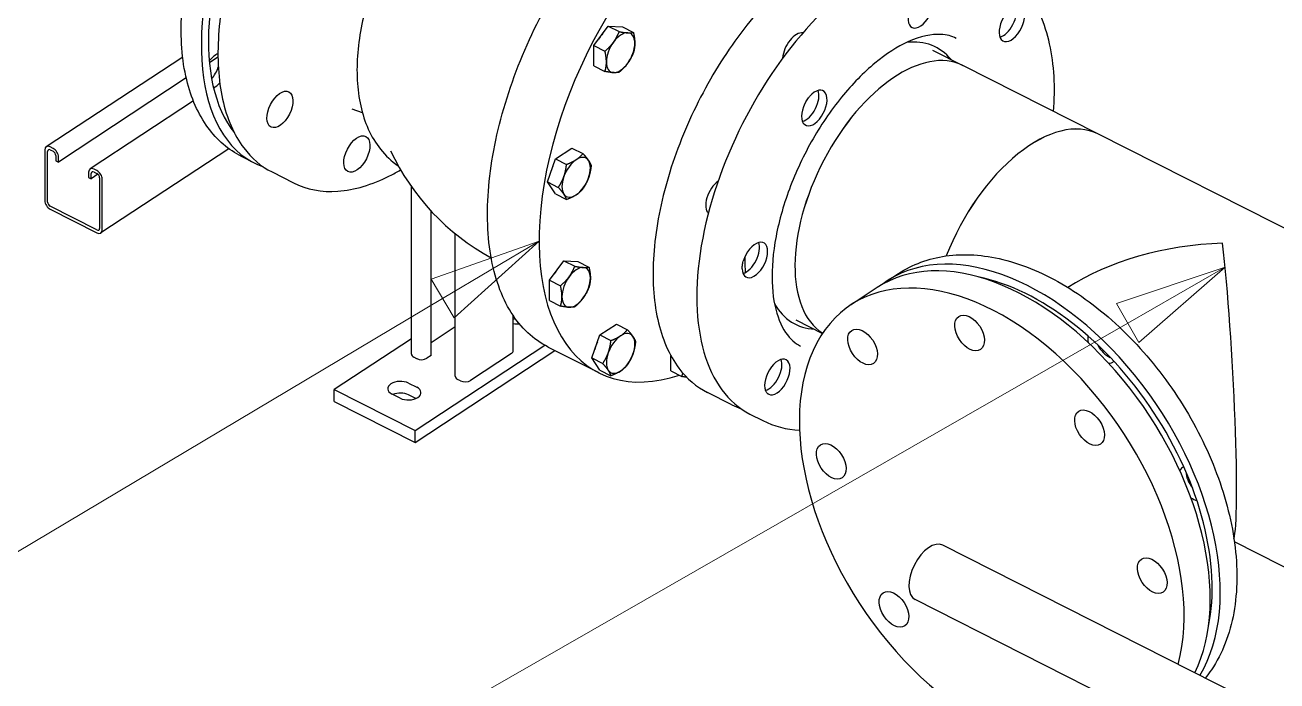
# Model space of a CAD drawing. Header units: millimetres. Extents: x 0 to 14850, y -38768 to 10500.
# Drawn here: x 7987 to 8684, y 3053 to 3418 of the extents above; entities that cross this region are included whole.
import ezdxf

# ---------------------------------------------------------------- set-up
doc = ezdxf.new("R2010")
doc.units = ezdxf.units.MM
doc.header["$LTSCALE"] = 25
doc.layers.add('Symbol', color=7, linetype='Continuous', lineweight=18)
doc.layers.add('Visible', color=7, linetype='Continuous', lineweight=25)

# ---------------------------------------------------------------- blocks, each defined once
blk = doc.blocks.new('Balloon15')
at = {"layer": 'Symbol'}
for p, q in [((346.224, 131.337), (343.806, 130.528)), ((344.055, 130.094), (346.224, 131.337)), ((344.303, 129.66), (346.224, 131.337)), ((343.806, 130.528), (344.303, 129.66)), ((344.055, 130.094), (306.751, 108.716))]:
    blk.add_line(p, q, dxfattribs=at)
at = {"layer": 'Symbol', "flags": 128}
blk.add_lwpolyline([(344.303, 129.66), (346.224, 131.337), (343.806, 130.528), (344.303, 129.66)], dxfattribs=at)
at = {"layer": 'Symbol'}
blk.add_solid([(344.303, 129.66), (346.224, 131.337), (343.806, 130.528), (344.303, 129.66)], dxfattribs=at)
blk = doc.blocks.new('Balloon16')
at = {"layer": 'Symbol'}
for p, q in [((330.941, 131.92), (328.537, 131.072)), ((328.792, 130.642), (330.941, 131.92)), ((329.048, 130.212), (330.941, 131.92)), ((328.537, 131.072), (329.048, 130.212)), ((328.792, 130.642), (292.029, 108.767))]:
    blk.add_line(p, q, dxfattribs=at)
at = {"layer": 'Symbol', "flags": 128}
blk.add_lwpolyline([(329.048, 130.212), (330.941, 131.92), (328.537, 131.072), (329.048, 130.212)], dxfattribs=at)
at = {"layer": 'Symbol'}
blk.add_solid([(329.048, 130.212), (330.941, 131.92), (328.537, 131.072), (329.048, 130.212)], dxfattribs=at)

msp = doc.modelspace()

# ---------------------------------------------------------------- linework, layer by layer
at = {"layer": 'Visible'}
for p, q in [((8304.1, 3406.82), (8312.02, 3417.68)), ((8312.02, 3417.68), (8319.93, 3417.23)), ((8312.02, 3417.68), (8318.13, 3414.59)), ((8319.93, 3417.23), (8326.04, 3414.14)), ((8304.1, 3395.5), (8304.1, 3406.82)), ((8304.1, 3406.82), (8310.21, 3403.72)), ((8492.59, 3404.28), (8509.5, 3395.72)), ((8075.06, 3400.47), (7999.12, 3350.48)), ((8094.72, 3400.43), (8089.96, 3397.29)), ((8304.1, 3395.5), (8310.21, 3392.41)), ((8584.69, 3357.65), (8509.51, 3395.71)), ((8077.06, 3388.8), (8005.91, 3341.96)), ((8081.02, 3376.03), (8023.48, 3338.15)), ((8175.16, 3369.43), (8169.47, 3371.49)), ((8799.72, 3248.78), (8584.69, 3357.65)), ((7998.31, 3348.66), (7998.31, 3320.49)), ((7999.82, 3319.73), (7999.82, 3347.9)), ((8002.9, 3349.6), (8001.32, 3350.4)), ((8001.32, 3348.77), (8002.9, 3347.97)), ((8100.74, 3349.42), (8029.46, 3302.49)), ((8282.7, 3343.8), (8291.84, 3349.81)), ((8291.84, 3349.81), (8297.95, 3346.72)), ((8004.4, 3345.58), (8004.4, 3342.72)), ((8004.4, 3342.72), (8005.91, 3341.96)), ((8005.91, 3341.96), (8005.91, 3344.82)), ((8115.03, 3341.4), (8107.89, 3345.01)), ((8278.13, 3330.99), (8282.7, 3343.8)), ((8282.7, 3343.8), (8288.81, 3340.7)), ((8022.67, 3336.33), (8022.67, 3333.47)), ((8022.67, 3333.47), (8024.18, 3332.71)), ((8024.18, 3332.71), (8024.18, 3335.57)), ((8027.9, 3335.16), (8024.18, 3332.71)), ((8027.26, 3337.27), (8025.68, 3338.07)), ((8025.68, 3336.44), (8027.26, 3335.64)), ((8028.76, 3333.24), (8028.76, 3305.07)), ((8030.27, 3304.31), (8030.27, 3332.48)), ((8124.81, 3336.45), (8136.83, 3330.36)), ((8202.47, 3235.05), (8202.47, 3328.15)), ((8282.7, 3324.2), (8278.13, 3330.99)), ((8278.13, 3330.99), (8284.25, 3327.9)), ((8282.7, 3324.2), (8288.81, 3321.11)), ((8027.26, 3304.2), (8001.32, 3317.34)), ((8001.32, 3315.7), (8027.26, 3302.57)), ((8213.36, 3234.25), (8213.36, 3314.7)), ((8226.83, 3222.72), (8226.83, 3302.09)), ((8279.36, 3276.17), (8287.27, 3287.03)), ((8287.27, 3287.03), (8293.38, 3283.94)), ((8287.27, 3287.03), (8295.18, 3286.59)), ((8295.18, 3286.59), (8301.29, 3283.49)), ((8467.37, 3275.76), (8473.64, 3279.88)), ((8279.36, 3276.17), (8285.47, 3273.07)), ((8279.36, 3264.85), (8279.36, 3276.17)), ((8461.77, 3272.07), (8447.26, 3262.52)), ((8279.36, 3264.85), (8285.47, 3261.76)), ((8259.16, 3236.89), (8259.16, 3256.49)), ((8226.83, 3250.2), (8213.36, 3241.34)), ((8259.84, 3254.68), (8259.16, 3254.23)), ((8307.45, 3245.73), (8316.58, 3251.74)), ((8316.58, 3251.74), (8322.69, 3248.65)), ((8416.56, 3254.13), (8431.42, 3246.61)), ((8202.47, 3243.58), (8159.47, 3215.27)), ((8302.88, 3232.92), (8307.45, 3245.73)), ((8307.45, 3245.73), (8313.56, 3242.63)), ((8204.58, 3192.43), (8276.76, 3239.95)), ((8204.58, 3185.9), (8282.32, 3237.08)), ((8258.16, 3235.37), (8235.42, 3220.39)), ((8278.55, 3238.99), (8306.74, 3224.72)), ((8205.41, 3232.51), (8203.83, 3233.31)), ((8213.36, 3234.25), (8211.06, 3232.73)), ((8302.88, 3232.92), (8308.99, 3229.83)), ((8307.45, 3226.13), (8302.88, 3232.92)), ((8346.96, 3225.65), (8346.96, 3234.14)), ((8229.77, 3220.18), (8228.19, 3220.98)), ((8307.45, 3226.13), (8313.56, 3223.04)), ((8346.96, 3225.65), (8353.07, 3222.55)), ((8159.47, 3215.27), (8204.58, 3192.43)), ((8159.47, 3208.74), (8159.47, 3215.27)), ((8200.87, 3218.88), (8205.38, 3216.6)), ((8159.47, 3208.74), (8204.58, 3185.9)), ((8196.15, 3210.52), (8191.64, 3212.8)), ((8204.91, 3210.3), (8200.87, 3212.35)), ((8380.81, 3206.83), (8367.28, 3213.68)), ((8390.96, 3201.69), (8398.1, 3198.08)), ((8204.58, 3185.9), (8204.58, 3192.43)), ((8723.69, 3098.63), (8660.73, 3130.51)), ((8876.14, 2937.42), (8498.39, 3128.68)), ((8838.8, 2918.21), (8483.03, 3098.34))]:
    msp.add_line(p, q, dxfattribs=at)
msp.add_arc((8308.72, 3403.06), 130, 204.92748, 241.58294, dxfattribs=at)
for centre, major_axis, ratio, start_param, end_param in [((8179.4, 3468.53), (-64.37, -127.13), 0.538347, 3.444438, 6.354196), ((8179.4, 3468.53), (-61.66, -121.78), 0.538347, 3.382511, 6.042267), ((8379.02, 3367.46), (-72.27, -142.75), 0.538347, 3.691589, 6.775416), ((8455.33, 3328.83), (64.37, 127.13), 0.538347, 0, 3.141593), ((8486.06, 3426.54), (4.86, 9.59), 0.538347, 0.795037, 6.627246), ((8536.78, 3418.97), (-4.86, -9.59), 0.538347, 3.151232, 8.983441), ((8532.27, 3421.25), (4.86, 9.59), 0.538347, 3.59369, 5.831088), ((8311.41, 3406.67), (4.97, 9.81), 0.538347, 1.087699, 1.468982), ((8318.93, 3402.87), (5.42, 10.71), 0.538347, 0.231143, 1.278341), ((8318.93, 3402.87), (5.42, 10.71), 0.538347, 5.467131, 6.514328), ((8416.4, 3403.79), (4.97, 9.81), 0.538347, 0.161869, 2.241336), ((8455.33, 3328.83), (39.07, 77.17), 0.538347, 6.049555, 6.622928), ((8093.16, 3392.65), (4.86, 9.59), 0.538347, 0.534052, 1.237322), ((8318.93, 3402.87), (-5.42, -10.71), 0.538347, 4.419933, 5.467131), ((8318.93, 3402.87), (5.42, 10.71), 0.538347, 4.419933, 5.467131), ((8471.49, 3320.64), (38.01, 75.08), 0.538347, 6.283059, 9.373989), ((8471.5, 3320.64), (38.01, 75.08), 0.538347, 0, 3.090678), ((8318.93, 3402.87), (-5.42, -10.71), 0.538347, 5.467131, 6.514328), ((8318.93, 3402.87), (-5.42, -10.71), 0.538347, 0.231143, 1.278341), ((8088.65, 3394.93), (4.86, 9.59), 0.538347, 4.261976, 4.979422), ((8093.16, 3392.65), (-4.86, -9.59), 0.538347, 0.626186, 1.122327), ((8426.8, 3372.08), (4.86, 9.59), 0.538347, 1.580435, 7.412644), ((8422.29, 3374.36), (4.86, 9.59), 0.538347, 3.59369, 5.831088), ((8546.68, 3282.58), (38.01, 75.08), 0.538347, 0, 1.744818), ((8546.68, 3282.57), (38.01, 75.08), 0.538347, 0, 1.744773), ((8001.32, 3347.14), (-2.2, 3.34), 0.613881, 5.462843, 7.033639), ((8001.32, 3347.14), (-1.1, 1.67), 0.613881, 5.462843, 7.033639), ((8002.9, 3346.34), (-2.2, 3.34), 0.613881, 3.892046, 5.462843), ((8002.9, 3346.34), (1.1, -1.67), 0.613881, 0.750454, 2.32125), ((8286.67, 3337.31), (4.97, 9.81), 0.538347, 1.601988, 2.00189), ((8294.19, 3333.5), (-5.42, -10.71), 0.538347, 3.896334, 4.943532), ((8294.19, 3333.5), (5.42, 10.71), 0.538347, 5.990729, 7.037927), ((8294.19, 3333.5), (5.42, 10.71), 0.538347, 4.943532, 5.990729), ((8025.68, 3334.8), (-2.2, 3.34), 0.613881, 5.462843, 7.033639), ((8025.68, 3334.8), (-1.1, 1.67), 0.613881, 5.462843, 7.033639), ((8027.26, 3334), (-2.2, 3.34), 0.613881, 3.892046, 5.462843), ((8027.26, 3334), (1.1, -1.67), 0.613881, 0.750454, 2.32125), ((8294.19, 3333.5), (-5.42, -10.71), 0.538347, 4.943532, 5.990729), ((8294.19, 3333.5), (5.42, 10.71), 0.538347, 3.896334, 4.943532), ((8373.58, 3322.57), (-4.97, -9.81), 0.538347, 3.948004, 6.107734), ((8001.32, 3318.97), (2.2, -3.34), 0.613881, 3.892046, 5.462843), ((8001.32, 3318.97), (-1.1, 1.67), 0.613881, 0.750454, 2.32125), ((8294.19, 3333.5), (-5.42, -10.71), 0.538347, 5.990729, 7.037927), ((8027.26, 3305.84), (1.1, -1.67), 0.613881, 5.462843, 7.033639), ((8027.26, 3305.84), (2.2, -3.34), 0.613881, 5.462843, 7.033639), ((8393.73, 3287.48), (4.86, 9.59), 0.538347, 2.365834, 8.198043), ((8545.73, 3156.73), (-78.36, 119.02), 0.613881, 3.42846, 6.321547), ((8389.21, 3289.77), (4.86, 9.59), 0.538347, 3.59369, 5.831088), ((8540.13, 3153.04), (78.36, -119.02), 0.613881, 0.348671, 3.141593), ((8654.19, 3228.14), (118.69, 6.75), 0.577348, 1.537996, 2.349774), ((8654.19, 3228.14), (5.52, -97.06), 0.05659, 0.153044, 2.35405), ((8525.62, 3143.49), (-78.36, 119.02), 0.613881, 3.643639, 9.56458), ((8286.67, 3276.03), (4.97, 9.81), 0.538347, 1.087699, 1.468982), ((8294.19, 3272.22), (-5.42, -10.71), 0.538347, 4.419933, 5.467131), ((8294.19, 3272.22), (5.42, 10.71), 0.538347, 0.231143, 1.278341), ((8294.19, 3272.22), (5.42, 10.71), 0.538347, 5.467131, 6.514328), ((8294.19, 3272.22), (5.42, 10.71), 0.538347, 4.419933, 5.467131), ((8545.73, 3156.73), (75.06, -114.01), 0.613881, 0.547976, 2.593617), ((8518.13, 3271.57), (5.91, -8.98), 0.613881, 1.749358, 1.800201), ((8294.19, 3272.22), (-5.42, -10.71), 0.538347, 5.467131, 6.514328), ((8294.19, 3272.22), (-5.42, -10.71), 0.538347, 0.231143, 1.278341), ((8455.33, 3328.83), (-39.07, -77.17), 0.538347, 5.943443, 6.516816), ((8261.14, 3255.94), (-7, 0), 0.57735, 1.283043, 1.769468), ((8265.1, 3252.01), (-7, 0), 0.57735, 5.477977, 5.563248), ((8318.93, 3235.44), (-5.42, -10.71), 0.538347, 3.896334, 4.943532), ((8318.93, 3235.44), (5.42, 10.71), 0.538347, 5.990729, 7.037927), ((8318.93, 3235.44), (5.42, 10.71), 0.538347, 4.943532, 5.990729), ((8587.13, 3239.62), (-5.91, 8.98), 0.613881, 0.575929, 0.988236), ((8206.47, 3235.05), (-4, 0), 0.57735, 0, 0.850859), ((8255.16, 3236.89), (4, 0), 0.57735, 5.563248, 6.283185), ((8311.41, 3239.24), (4.97, 9.81), 0.538347, 1.601988, 2.00189), ((8318.93, 3235.44), (-5.42, -10.71), 0.538347, 4.943532, 5.990729), ((8318.93, 3235.44), (5.42, 10.71), 0.538347, 3.896334, 4.943532), ((8591.08, 3242.22), (5.91, -8.98), 0.613881, 4.545164, 5.527921), ((8208.05, 3234.25), (-4, 0), 0.57735, 0.850859, 2.421655), ((8406.2, 3222.32), (4.86, 9.59), 0.538347, 3.151232, 8.983441), ((8401.69, 3224.6), (4.86, 9.59), 0.538347, 3.59369, 5.831088), ((8587.13, 3239.62), (5.91, -8.98), 0.613881, 5.929506, 6.391028), ((8230.83, 3222.72), (-4, 0), 0.57735, 0, 0.850859), ((8318.93, 3235.44), (-5.42, -10.71), 0.538347, 5.990729, 7.037927), ((8196.25, 3215.84), (-7, 0), 0.57735, 3.992452, 7.134044), ((8200.76, 3213.56), (7, 0), 0.57735, 3.992452, 7.134044), ((8232.41, 3221.92), (-4, 0), 0.57735, 0.850859, 2.421655), ((8196.25, 3209.31), (-7, 0), 0.57735, 3.992452, 5.346384), ((8637.86, 3163.06), (-5.91, 8.98), 0.613881, 6.189899, 6.655358), ((8641.82, 3165.66), (5.91, -8.98), 0.613881, 3.920857, 4.871697), ((8637.86, 3163.06), (-5.91, 8.98), 0.613881, 2.150607, 2.568055), ((8490.71, 3113.51), (-7.68, -15.17), 0.538347, 3.141593, 6.283185), ((8640.61, 3086.74), (5.91, -8.98), 0.613881, 1.372987, 1.434545)]:
    msp.add_ellipse(centre, major_axis=major_axis, ratio=ratio, start_param=start_param, end_param=end_param, dxfattribs=at)
for centre, major_axis, ratio in [((8129.23, 3371.3), (4.97, 9.81), 0.538347), ((8172.05, 3346.47), (-4.97, -9.81), 0.538347), ((8513.26, 3246.81), (-6.05, 9.19), 0.613881), ((8453.69, 3239.05), (-6.05, 9.19), 0.613881), ((8580.08, 3194.04), (-6.05, 9.19), 0.613881), ((8436.25, 3175.32), (-6.05, 9.19), 0.613881), ((8614.99, 3111.67), (6.05, -9.19), 0.613881), ((8471.17, 3092.95), (6.05, -9.19), 0.613881)]:
    msp.add_ellipse(centre, major_axis=major_axis, ratio=ratio, dxfattribs=at)
for points, knots in [([(8107.89, 3345.01), (8100.53, 3348.74), (8094.15, 3354.33), (8083.64, 3368.71), (8079.74, 3377.74), (8074.58, 3398.95), (8073.7, 3411.42), (8075.3, 3438), (8077.84, 3452.14), (8085.97, 3480.46), (8091.53, 3494.63), (8105.08, 3521.72), (8113.06, 3534.63), (8130.73, 3558.06), (8140.43, 3568.56), (8160.83, 3586.1), (8171.52, 3593.12), (8192, 3602.15), (8201.79, 3604.6), (8211.35, 3604.81)], [5.414462, 5.414462, 5.414462, 5.414462, 5.682019, 5.682019, 5.976719, 5.976719, 6.30777, 6.30777, 6.643768, 6.643768, 6.976255, 6.976255, 7.307265, 7.307265, 7.639591, 7.639591, 7.975374, 7.975374, 8.276336, 8.276336, 8.276336, 8.276336]), ([(8229.95, 3595.39), (8229.6, 3595.37), (8229.25, 3595.35), (8219.75, 3594.68), (8209.98, 3591.76), (8190.01, 3581.71), (8179.81, 3574.53), (8160.08, 3556.65), (8150.55, 3545.96), (8133.14, 3522.17), (8125.25, 3509.08), (8111.88, 3481.8), (8106.41, 3467.62), (8098.44, 3439.59), (8095.94, 3425.75), (8094.19, 3399.77), (8094.93, 3387.64), (8099.64, 3366.33), (8103.6, 3357.14), (8113.4, 3344.08), (8118.73, 3339.53), (8124.81, 3336.45)], [4.257366, 4.257366, 4.257366, 4.257366, 4.269643, 4.269643, 4.58775, 4.58775, 4.909682, 4.909682, 5.231539, 5.231539, 5.552974, 5.552974, 5.874274, 5.874274, 6.195757, 6.195757, 6.517685, 6.517685, 6.839434, 6.839434, 7.09924, 7.09924, 7.09924, 7.09924]), ([(8242.93, 3523.76), (8239.78, 3521.84), (8236.67, 3519.68), (8225.49, 3511.04), (8217.76, 3503.3), (8203.72, 3485.89), (8197.4, 3476.25), (8186.66, 3455.98), (8182.23, 3445.37), (8175.6, 3424.02), (8173.41, 3413.29), (8171.67, 3392.51), (8172.14, 3382.46), (8176.22, 3364.23), (8179.78, 3355.94), (8188.04, 3345.57), (8191.35, 3342.44), (8195.08, 3339.92)], [4.674776, 4.674776, 4.674776, 4.674776, 4.804651, 4.804651, 5.151858, 5.151858, 5.493833, 5.493833, 5.832857, 5.832857, 6.173823, 6.173823, 6.520282, 6.520282, 6.857299, 6.857299, 7.030935, 7.030935, 7.030935, 7.030935]), ([(8278.55, 3238.99), (8270.35, 3243.14), (8263.38, 3249.7), (8252.53, 3266.97), (8248.68, 3277.76), (8244.53, 3302.52), (8244.26, 3316.52), (8247.34, 3346.26), (8250.69, 3361.98), (8260.66, 3393.55), (8267.27, 3409.4), (8283.09, 3439.61), (8292.29, 3453.99), (8310.27, 3477.13), (8318.73, 3486.44), (8327.45, 3494.54)], [5.467131, 5.467131, 5.467131, 5.467131, 5.779978, 5.779978, 6.098317, 6.098317, 6.420042, 6.420042, 6.741694, 6.741694, 7.06297, 7.06297, 7.384126, 7.384126, 7.63846, 7.63846, 7.63846, 7.63846]), ([(8496.01, 3467.95), (8488.71, 3471.65), (8480.35, 3473.21), (8462.25, 3472), (8452.48, 3469.11), (8432.5, 3459.14), (8422.28, 3451.98), (8402.51, 3434.14), (8392.97, 3423.46), (8375.52, 3399.7), (8367.62, 3386.61), (8354.24, 3359.35), (8348.76, 3345.18), (8340.77, 3317.14), (8338.26, 3303.29), (8336.48, 3277.27), (8337.23, 3265.11), (8341.95, 3243.72), (8345.94, 3234.49), (8355.8, 3221.36), (8361.16, 3216.78), (8367.28, 3213.68)], [3.957647, 3.957647, 3.957647, 3.957647, 4.267082, 4.267082, 4.584449, 4.584449, 4.907005, 4.907005, 5.229491, 5.229491, 5.551411, 5.551411, 5.873148, 5.873148, 6.195129, 6.195129, 6.517703, 6.517703, 6.840023, 6.840023, 7.09924, 7.09924, 7.09924, 7.09924]), ([(8560.06, 3370.12), (8561.08, 3383.55), (8560.4, 3396.27), (8555.33, 3419.14), (8550.94, 3429.35), (8539.68, 3443.81), (8533.68, 3448.88), (8526.84, 3452.34)], [8.332751, 8.332751, 8.332751, 8.332751, 8.6672473, 8.6672473, 8.9993376, 8.9993376, 9.2479279, 9.2479279, 9.2479279, 9.2479279]), ([(8505.84, 3410.86), (8503.33, 3412.13), (8500.54, 3412.88), (8492.21, 3413.3), (8485.94, 3412.08), (8473.13, 3406.23), (8466.87, 3402.26), (8454.27, 3391.86), (8447.93, 3385.42), (8435.86, 3370.59), (8430.16, 3362.17), (8420.08, 3344.23), (8415.72, 3334.71), (8408.86, 3315.67), (8406.36, 3306.15), (8403.42, 3288.24), (8402.97, 3279.85), (8403.92, 3265.17), (8405.31, 3258.87), (8409.36, 3248.71), (8412.02, 3244.97), (8416.25, 3241.24), (8417.63, 3240.31), (8419.11, 3239.56)], [2.964743, 2.964743, 2.964743, 2.964743, 3.199766, 3.199766, 3.557529, 3.557529, 3.8535, 3.8535, 4.151794, 4.151794, 4.455286, 4.455286, 4.761225, 4.761225, 5.066394, 5.066394, 5.367573, 5.367573, 5.663358, 5.663358, 5.968047, 5.968047, 6.106335, 6.106335, 6.106335, 6.106335]), ([(8421.59, 3374.6), (8421.74, 3374.88), (8421.89, 3375.17), (8422.49, 3376.25), (8422.99, 3377.01), (8423.75, 3378), (8423.98, 3378.27), (8424.21, 3378.54)], [-2.1952792, -2.1952792, -2.1952792, -2.1952792, -2.0993492, -2.0993492, -1.8229843, -1.8229843, -1.7097702, -1.7097702, -1.7097702, -1.7097702]), ([(8136.83, 3330.36), (8144.14, 3326.66), (8152.51, 3325.11), (8170.63, 3326.4), (8180.4, 3329.32), (8192.34, 3335.33), (8194.36, 3336.43), (8196.39, 3337.61)], [0.8160546, 0.8160546, 0.8160546, 0.8160546, 1.1280503, 1.1280503, 1.4461575, 1.4461575, 1.51087, 1.51087, 1.51087, 1.51087]), ([(8473.64, 3279.88), (8481.47, 3285.04), (8490.5, 3288.35), (8510.2, 3291.13), (8520.93, 3290.4), (8543.46, 3284.92), (8555.31, 3279.84), (8578.57, 3265.83), (8589.98, 3256.81), (8611.05, 3235.89), (8620.72, 3224.01), (8637.44, 3198.55), (8644.48, 3184.99), (8655.26, 3157.43), (8658.99, 3143.44), (8662.65, 3116.3), (8662.56, 3103.15), (8658.26, 3079.23), (8654.11, 3068.39), (8646.84, 3057.69), (8645.7, 3056.16), (8644.51, 3054.69)], [3.146495, 3.146495, 3.146495, 3.146495, 3.429024, 3.429024, 3.729215, 3.729215, 4.05491, 4.05491, 4.387697, 4.387697, 4.719416, 4.719416, 5.050319, 5.050319, 5.382054, 5.382054, 5.714836, 5.714836, 6.040024, 6.040024, 6.096238, 6.096238, 6.096238, 6.096238]), ([(8386.64, 3282.47), (8386.63, 3282.72), (8386.64, 3282.98), (8386.67, 3284.02), (8386.78, 3284.84), (8387.04, 3286.02), (8387.13, 3286.36), (8387.23, 3286.71)], [-2.1952792, -2.1952792, -2.1952792, -2.1952792, -2.0993492, -2.0993492, -1.8229843, -1.8229843, -1.7097702, -1.7097702, -1.7097702, -1.7097702]), ([(8401.4, 3212.7), (8401.24, 3212.78), (8401.09, 3212.86), (8400.54, 3213.25), (8400.19, 3213.64), (8399.8, 3214.32), (8399.7, 3214.54), (8399.61, 3214.76)], [-2.1952792, -2.1952792, -2.1952792, -2.1952792, -2.0993492, -2.0993492, -1.8229843, -1.8229843, -1.7097702, -1.7097702, -1.7097702, -1.7097702])]:
    msp.add_open_spline(points, degree=3, knots=knots, dxfattribs=at)
for points, weights in [([(8314.98, 3408.75), (8316.81, 3411.27), (8318.13, 3414.59)], [1, 1.0379548493, 1]), ([(8318.13, 3414.59), (8321.05, 3414.06), (8322.89, 3413.96)], [1, 1.0379548493, 1]), ([(8322.89, 3413.96), (8324.72, 3413.85), (8326.04, 3414.14)], [1, 1.0379548493, 1]), ([(8326.04, 3414.14), (8326.84, 3410.7), (8326.84, 3408.08)], [1, 1.0379548493, 1]), ([(8310.21, 3403.72), (8313.14, 3406.23), (8314.98, 3408.75)], [1, 1.0379548493, 1]), ([(8311.02, 3397.66), (8311.02, 3400.28), (8310.21, 3403.72)], [1, 1.0379548493, 1]), ([(8326.04, 3402.83), (8324.72, 3399.51), (8322.89, 3396.99)], [1, 1.0379548493, 1]), ([(8326.84, 3408.08), (8326.84, 3405.45), (8326.04, 3402.83)], [1, 1.0379548493, 1]), ([(8310.21, 3392.41), (8311.02, 3395.03), (8311.02, 3397.66)], [1, 1.0379548493, 1]), ([(8322.89, 3396.99), (8321.05, 3394.46), (8318.13, 3391.96)], [1, 1.0379548493, 1]), ([(8314.98, 3391.78), (8313.14, 3391.88), (8310.21, 3392.41)], [1, 1.0379548493, 1]), ([(8318.13, 3391.96), (8316.81, 3391.67), (8314.98, 3391.78)], [1, 1.0379548493, 1]), ([(8294.19, 3343.3), (8296.31, 3344.7), (8297.95, 3346.72)], [1, 1.0379548493, 1]), ([(8297.95, 3346.72), (8299.98, 3344.49), (8301.04, 3342.91)], [1, 1.0379548493, 1]), ([(8287.34, 3333.89), (8288.4, 3336.86), (8288.81, 3340.7)], [1, 1.0379548493, 1]), ([(8288.81, 3340.7), (8292.07, 3341.91), (8294.19, 3343.3)], [1, 1.0379548493, 1]), ([(8301.04, 3342.91), (8302.1, 3341.34), (8302.52, 3339.93)], [1, 1.0379548493, 1]), ([(8302.52, 3339.93), (8302.1, 3336.09), (8301.04, 3333.11)], [1, 1.0379548493, 1]), ([(8284.25, 3327.9), (8286.28, 3330.92), (8287.34, 3333.89)], [1, 1.0379548493, 1]), ([(8301.04, 3333.11), (8299.98, 3330.14), (8297.95, 3327.12)], [1, 1.0379548493, 1]), ([(8287.34, 3324.09), (8286.28, 3325.67), (8284.25, 3327.9)], [1, 1.0379548493, 1]), ([(8297.95, 3327.12), (8296.31, 3325.1), (8294.19, 3323.7)], [1, 1.0379548493, 1]), ([(8288.81, 3321.11), (8288.4, 3322.52), (8287.34, 3324.09)], [1, 1.0379548493, 1]), ([(8294.19, 3323.7), (8292.07, 3322.31), (8288.81, 3321.11)], [1, 1.0379548493, 1]), ([(8290.23, 3278.1), (8292.07, 3280.62), (8293.38, 3283.94)], [1, 1.0379548493, 1]), ([(8293.38, 3283.94), (8296.31, 3283.41), (8298.14, 3283.31)], [1, 1.0379548493, 1]), ([(8285.47, 3273.07), (8288.4, 3275.58), (8290.23, 3278.1)], [1, 1.0379548493, 1]), ([(8298.14, 3283.31), (8299.98, 3283.2), (8301.29, 3283.49)], [1, 1.0379548493, 1]), ([(8301.29, 3283.49), (8302.1, 3280.05), (8302.1, 3277.43)], [1, 1.0379548493, 1]), ([(8302.1, 3277.43), (8302.1, 3274.8), (8301.29, 3272.18)], [1, 1.0379548493, 1]), ([(8286.28, 3267.01), (8286.28, 3269.63), (8285.47, 3273.07)], [1, 1.0379548493, 1]), ([(8301.29, 3272.18), (8299.98, 3268.86), (8298.14, 3266.34)], [1, 1.0379548493, 1]), ([(8285.47, 3261.76), (8286.28, 3264.38), (8286.28, 3267.01)], [1, 1.0379548493, 1]), ([(8298.14, 3266.34), (8296.31, 3263.82), (8293.38, 3261.31)], [1, 1.0379548493, 1]), ([(8290.23, 3261.13), (8288.4, 3261.23), (8285.47, 3261.76)], [1, 1.0379548493, 1]), ([(8293.38, 3261.31), (8292.07, 3261.02), (8290.23, 3261.13)], [1, 1.0379548493, 1]), ([(8312.08, 3235.82), (8313.14, 3238.79), (8313.56, 3242.63)], [1, 1.0379548493, 1]), ([(8313.56, 3242.63), (8316.81, 3243.84), (8318.93, 3245.23)], [1, 1.0379548493, 1]), ([(8318.93, 3245.23), (8321.05, 3246.63), (8322.69, 3248.65)], [1, 1.0379548493, 1]), ([(8322.69, 3248.65), (8324.72, 3246.42), (8325.78, 3244.85)], [1, 1.0379548493, 1]), ([(8325.78, 3244.85), (8326.84, 3243.27), (8327.26, 3241.86)], [1, 1.0379548493, 1]), ([(8327.26, 3241.86), (8326.84, 3238.02), (8325.78, 3235.05)], [1, 1.0379548493, 1]), ([(8308.99, 3229.83), (8311.02, 3232.85), (8312.08, 3235.82)], [1, 1.0379548493, 1]), ([(8325.78, 3235.05), (8324.72, 3232.08), (8322.69, 3229.05)], [1, 1.0379548493, 1]), ([(8312.08, 3226.03), (8311.02, 3227.6), (8308.99, 3229.83)], [1, 1.0379548493, 1]), ([(8322.69, 3229.05), (8321.05, 3227.03), (8318.93, 3225.64)], [1, 1.0379548493, 1]), ([(8313.56, 3223.04), (8313.14, 3224.45), (8312.08, 3226.03)], [1, 1.0379548493, 1]), ([(8318.93, 3225.64), (8316.81, 3224.24), (8313.56, 3223.04)], [1, 1.0379548493, 1]), ([(8353.07, 3222.55), (8353.38, 3223.55), (8353.57, 3224.52)], [1, 1.01418383285, 1.01776659005]), ([(8355.78, 3222.12), (8354.6, 3222.28), (8353.07, 3222.55)], [1.01896750043, 1.01941140176, 1])]:
    msp.add_rational_spline(points, weights, degree=2, dxfattribs=at)
for points in [[(8388.1, 3289.12), (8388.05, 3286.19), (8388.13, 3283.3), (8388.33, 3280.48)], [(8380.81, 3206.83), (8382.52, 3205.97), (8384.28, 3205.22), (8386.1, 3204.58)], [(8398.1, 3198.08), (8404.41, 3194.88), (8411.39, 3193.07), (8418.58, 3192.64)]]:
    msp.add_open_spline(points, degree=3, dxfattribs=at)

# ---------------------------------------------------------------- block references
at = {"layer": 'Symbol', "xscale": 25, "yscale": 25, "zscale": 25}
for name in ['Balloon16', 'Balloon15']:
    msp.add_blockref(name, (0, 0), dxfattribs=at)

doc.saveas('drawing.dxf')
